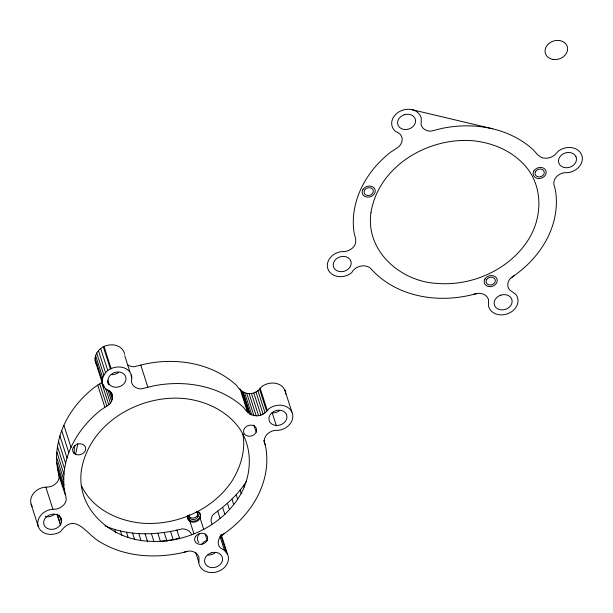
<?xml version="1.0" encoding="UTF-8"?>
<svg xmlns="http://www.w3.org/2000/svg" width="613" height="613" viewBox="0 0 613 613"><rect width="100%" height="100%" fill="white"/><g stroke="black" fill="none" stroke-linecap="round" stroke-linejoin="round"><path stroke-width="0.92" d="M74.25 453.804L74.28 448.218L74.947 445.59M75.606 454.233L77.828 443.597M65.33 494.768C60.618 481.029 55.147 466.899 56.848 452.08C57.614 442.808 60.089 433.728 63.89 425.253A103.168 84.303 -17.8 0 1 93.72 387.899L101.658 382.642L108.769 404.787L100.831 410.043A103.168 84.303 -17.8 0 0 70.993 447.398C65.706 459.129 63.032 472.11 63.913 484.983C63.491 490.446 66.717 495.411 66.074 500.721A11.463 9.364 -17.8 0 1 56.09 509.081L50.511 509.533A15.126 12.36 -17.8 0 0 38.205 526.268L39.278 528.628A15.126 12.36 -17.8 0 0 60.572 531.586C75.568 511.181 86.395 534.804 100.287 542.076C126.876 558.221 159.955 558.887 189.287 551.01A11.463 9.364 -17.8 0 1 199.018 557.638L198.834 563.232A15.126 12.36 -17.8 0 0 217.224 571.776L220.144 570.58A15.126 12.36 -17.8 0 0 227.546 554.236L221.285 534.751M108.769 404.787C112.355 401.982 113.658 396.864 111.558 392.764M97.298 365.409C91.406 358.007 98.134 347.655 106.241 345.655A15.126 12.36 -17.8 0 1 124.631 354.199M112.409 395.416L110.562 391.968L106.333 389.431C97.636 382.926 104.11 369.754 113.351 367.8A15.126 12.36 -17.8 0 1 131.741 376.344L131.527 382.267A11.463 9.364 -17.8 0 0 141.258 388.895L152.913 386.021A103.168 84.303 -17.8 0 1 243.759 407.599C249.859 417.499 261.759 418.978 268.724 408.879A15.126 12.36 -17.8 0 1 290.531 409.875L291.911 412.097A15.126 12.36 -17.8 0 1 278.509 430.318L274.486 430.464A11.463 9.364 -17.8 0 0 265.138 444.624L266.08 449.291A103.168 84.303 -17.8 0 1 259.575 492.178C251.476 509.886 237.813 524.728 221.615 535.379M189.463 514.652L189.279 515.05A4.674 3.824 -17.8 0 0 191.999 519.433A4.674 3.824 -17.8 0 0 197.784 517.065L198.137 516.276A4.674 3.824 -17.8 0 0 196.275 512.177M179.678 538.053L173.418 539.639L160.897 541.363M127.818 364.919A11.463 9.364 -17.8 0 0 134.147 366.75L145.802 363.877A103.168 84.303 -17.8 0 1 236.649 385.447C242.748 395.354 254.648 396.833 261.613 386.734A15.126 12.36 -17.8 0 1 283.421 387.73L284.8 389.952L291.911 412.097M211.975 524.015A11.463 9.364 -17.8 0 1 213.316 514.437C225.906 505.089 238.35 494.737 246.533 481.006M514.253 275.605L519.303 271.82A103.168 84.303 -17.8 0 0 555.639 191.578L554.696 186.911A11.463 9.364 -17.8 0 1 564.044 172.751L568.067 172.605A15.126 12.36 -17.8 0 0 581.469 154.384L580.09 152.162A15.126 12.36 -17.8 0 0 558.282 151.166L556.183 153.457A11.463 9.364 -17.8 0 1 541.371 157.403L537.93 155.058L533.318 149.886A103.168 84.303 -17.8 0 0 442.471 128.309L430.816 131.182A11.463 9.364 -17.8 0 1 421.085 124.554L421.3 118.631A15.126 12.36 -17.8 0 0 402.91 110.087L399.99 111.282A15.126 12.36 -17.8 0 0 395.891 131.718L396.672 131.91A11.463 9.364 -17.8 0 1 396.404 148.415L390.389 152.331A103.168 84.303 -17.8 0 0 354.053 232.572L355.693 239.039L355.632 243.009A11.463 9.364 -17.8 0 1 345.648 251.368L340.077 251.82A15.126 12.36 -17.8 0 0 327.763 268.555L328.836 270.915A15.126 12.36 -17.8 0 0 350.13 273.873L351.862 272.425A11.463 9.364 -17.8 0 1 369.769 267.651L372.482 270.394A103.168 84.303 -17.8 0 0 473.527 294.393L478.845 293.298A11.463 9.364 -17.8 0 1 488.576 299.926L488.392 305.519A15.126 12.36 -17.8 0 0 506.782 314.063L509.702 312.868A15.126 12.36 -17.8 0 0 515.725 294.309L509.794 290.072A11.463 9.364 -17.8 0 1 509.985 278.869L514.253 275.605L511.173 277.666M473.688 294.347L476.485 293.504M184.13 552.06L186.927 551.217M207.317 540.229L205.547 540.95A9.172 7.494 -17.8 0 0 201.547 544.635M224.687 533.318L220.427 536.582A11.463 9.364 -17.8 0 0 220.236 547.784L224.45 550.351L227.546 554.236M105.03 525.885C129.397 536.444 156.982 535.325 182.176 528.866A11.463 9.364 -17.8 0 1 191.731 534.865M58.22 472.623L59.024 474.608L58.963 478.577A11.463 9.364 -17.8 0 1 48.979 486.937L43.408 487.389A15.126 12.36 -17.8 0 0 31.094 504.124L38.205 526.268M412.089 109.681L492.561 128.791M81.33 485.511C91.958 508.514 117.259 520.805 141.549 523.134A85.743 70.066 -17.8 0 0 232.388 480.416C240.756 466.547 245.89 449.942 242.84 433.743M31.094 504.124L32.167 506.484M272.149 412.633L276.409 425.92M260.111 388.113L267.222 410.258M259.514 389.017L266.624 411.17M257.912 390.642L265.023 412.787M255.981 391.983L263.092 414.127M253.82 392.979L260.923 415.124M251.506 393.6L258.609 415.744M249.146 393.807L256.257 415.951M263.812 440.326L265.23 444.754M246.847 393.592L253.951 415.737M244.702 392.971L251.813 415.116M253.874 425.031L256.15 432.119M242.863 391.998L249.974 414.143M242.817 391.968L249.92 414.112M241.261 390.627L248.372 412.771M240.043 388.826L247.215 411.154M243.729 485.243L244.296 487.013M240.127 490.04L241.261 493.588M236.197 494.676L237.622 499.105M231.959 499.12L233.668 504.438M227.438 503.365L229.423 509.564M222.634 507.388L224.91 514.476M217.715 511.073L219.99 518.161M220.764 535.187L226.166 552.022M219.906 536.176L224.45 550.351M199.754 517.096L203.777 529.617M205.194 534.046L207.186 540.252M197.478 515.158L197.961 516.667M140.752 365.034L147.863 387.186M193.961 533.831L187.992 515.234L187.739 515.794A6.651 5.433 -17.8 0 0 191.601 522.038A6.651 5.433 -17.8 0 0 199.823 518.667L200.328 517.541A6.651 5.433 -17.8 0 0 196.466 511.303M195.647 552.313L198.781 562.052M124.7 355.609L129.818 371.555M130.952 375.095L131.803 377.754M176.858 529.961L179.709 538.827M170.552 531.41L173.119 539.394M164.2 532.536L167.05 541.402M104.049 346.552L111.16 368.697M103.321 346.851L110.432 368.995M100.685 348.513L107.796 370.658M157.825 533.318L160.384 541.302M98.455 350.567L105.566 372.712M107.574 380.359L108.991 384.788M107.444 380.298L108.585 383.845M107.505 381.432L108.355 384.09M110.915 392.067L112.623 397.377M109.497 390.527L112.34 399.385M96.724 352.919L103.835 375.064M107.888 389.822L111.581 401.339M95.567 355.471L102.677 377.616M105.543 388.113L110.371 403.17M95.038 358.115L102.149 380.259M151.449 533.77L154.009 541.739M101.275 377.815L102.126 380.474M103.551 384.903L104.402 387.554M95.153 360.728L103.03 385.339M99.735 383.983L106.846 406.128M97.674 384.933L104.785 407.078M145.097 533.877L147.656 541.846M138.799 533.647L141.074 540.735M132.577 533.072L134.569 539.271M126.462 532.168L128.163 537.478M120.462 530.927L121.887 535.356M114.616 529.356L115.757 532.896M63.89 425.253L70.993 447.398M61.706 430.525L68.817 452.67M59.905 435.866L67.016 458.011M58.488 441.253L65.599 463.397M57.469 446.662L64.58 468.807M56.848 452.08L63.959 474.224M56.626 457.482L63.737 479.627M56.802 462.838L63.913 484.983M57.384 468.14L64.495 490.285M59.246 515.027L61.522 522.107M57.185 514.2L60.595 524.828M57.116 514.368L60.526 525.004M45.806 487.067L52.917 509.219M118.547 372.451A9.172 7.494 -17.8 0 1 116.953 373.455L115.175 374.183A9.172 7.494 -17.8 0 1 111.428 374.681M54.182 514.591A9.172 7.494 -17.8 0 1 45.247 516.567M215.109 552.811A9.172 7.494 -17.8 0 1 213.516 553.815L211.746 554.543A9.172 7.494 -17.8 0 1 207.991 555.041M279.474 410.672A9.172 7.494 -17.8 0 1 272.356 412.901M197.547 512.376A4.674 3.824 -17.8 0 1 197.654 514.767L197.294 515.556A4.674 3.824 -17.8 0 1 192.919 518.054A4.674 3.824 -17.8 0 1 188.904 515.924M199.248 512.169A6.651 5.433 -17.8 0 1 200.007 516.537L199.501 517.656A6.651 5.433 -17.8 0 1 192.597 521.211A6.651 5.433 -17.8 0 1 187.233 517.096M221.193 534.559A15.126 12.36 -17.8 0 1 221.347 536.291M284.8 389.952A15.126 12.36 -17.8 0 1 285.712 394.151M198.819 542.643A9.172 7.494 -17.8 0 1 199.524 533.639M81.391 470.363C75.889 508.928 111.06 539.21 147.327 541.126A85.743 70.066 -17.8 0 0 238.166 498.415C252.096 477.266 253.813 448.157 238.595 427.192C225.469 409.882 204.52 400.511 183.249 398.45C138.492 394.78 88.877 423.867 81.391 470.363M370.949 212.65C365.448 251.215 400.618 281.497 436.885 283.413A85.743 70.066 -17.8 0 0 527.724 240.702C541.654 219.554 543.371 190.444 528.153 169.479C515.027 152.17 494.078 142.798 472.807 140.737C428.05 137.067 378.436 166.154 370.949 212.65M73.345 447.329L72.84 448.455A6.651 5.433 -17.8 0 0 76.709 454.693A6.651 5.433 -17.8 0 0 84.923 451.321L85.437 450.203A6.651 5.433 -17.8 0 0 81.567 443.965A6.651 5.433 -17.8 0 0 73.345 447.329M195.355 536.819L194.85 537.938A6.651 5.433 -17.8 0 0 198.712 544.183A6.651 5.433 -17.8 0 0 206.933 540.812L207.439 539.685A6.651 5.433 -17.8 0 0 203.577 533.448A6.651 5.433 -17.8 0 0 195.355 536.819M244.319 428.686L243.813 429.813A6.651 5.433 -17.8 0 0 247.675 436.05A6.651 5.433 -17.8 0 0 255.897 432.678L256.403 431.56A6.651 5.433 -17.8 0 0 252.541 425.322A6.651 5.433 -17.8 0 0 244.319 428.686M362.904 189.616L362.398 190.743A6.651 5.433 -17.8 0 0 366.267 196.98A6.651 5.433 -17.8 0 0 374.482 193.608L374.995 192.49A6.651 5.433 -17.8 0 0 371.126 186.252A6.651 5.433 -17.8 0 0 362.904 189.616M364.62 190.214L364.268 191.003A4.674 3.824 -17.8 0 0 366.988 195.394A4.674 3.824 -17.8 0 0 372.765 193.018L373.125 192.229A4.674 3.824 -17.8 0 0 370.405 187.839A4.674 3.824 -17.8 0 0 364.62 190.214M484.914 279.107L484.408 280.225A6.651 5.433 -17.8 0 0 488.27 286.47A6.651 5.433 -17.8 0 0 496.492 283.099L496.997 281.972A6.651 5.433 -17.8 0 0 493.136 275.735A6.651 5.433 -17.8 0 0 484.914 279.107M533.877 170.973L533.371 172.1A6.651 5.433 -17.8 0 0 537.233 178.337A6.651 5.433 -17.8 0 0 545.455 174.973L545.961 173.847A6.651 5.433 -17.8 0 0 542.099 167.61A6.651 5.433 -17.8 0 0 533.877 170.973M486.63 279.697L486.27 280.486A4.674 3.824 -17.8 0 0 488.99 284.876A4.674 3.824 -17.8 0 0 494.775 282.501L495.135 281.712A4.674 3.824 -17.8 0 0 492.415 277.329A4.674 3.824 -17.8 0 0 486.63 279.697M535.593 171.571L535.233 172.36A4.674 3.824 -17.8 0 0 537.953 176.751A4.674 3.824 -17.8 0 0 543.739 174.376L544.091 173.586A4.674 3.824 -17.8 0 0 541.371 169.196A4.674 3.824 -17.8 0 0 535.593 171.571M404.35 114.738L402.58 115.466A9.172 7.494 -17.8 0 0 398.09 125.366A9.172 7.494 -17.8 0 0 408.779 129.052L410.549 128.324A9.172 7.494 -17.8 0 0 415.032 118.424A9.172 7.494 -17.8 0 0 404.35 114.738M114.792 372.451L113.022 373.171A9.172 7.494 -17.8 0 0 108.532 383.079A9.172 7.494 -17.8 0 0 119.221 386.765L120.991 386.037A9.172 7.494 -17.8 0 0 125.473 376.137A9.172 7.494 -17.8 0 0 114.792 372.451M500.913 295.098L499.143 295.826A9.172 7.494 -17.8 0 0 494.653 305.726A9.172 7.494 -17.8 0 0 505.342 309.412L507.112 308.691A9.172 7.494 -17.8 0 0 511.602 298.784A9.172 7.494 -17.8 0 0 500.913 295.098M211.355 552.811L209.585 553.539A9.172 7.494 -17.8 0 0 205.094 563.439A9.172 7.494 -17.8 0 0 215.784 567.125L217.554 566.404A9.172 7.494 -17.8 0 0 222.044 556.497A9.172 7.494 -17.8 0 0 211.355 552.811M575.967 156.637L575.132 155.296A9.172 7.494 -17.8 0 0 563.508 153.679A9.172 7.494 -17.8 0 0 559.018 163.587L559.853 164.935A9.172 7.494 -17.8 0 0 571.477 166.544A9.172 7.494 -17.8 0 0 575.967 156.637M350.667 260.563L349.839 259.215A9.172 7.494 -17.8 0 0 338.215 257.606A9.172 7.494 -17.8 0 0 333.725 267.513L334.56 268.854A9.172 7.494 -17.8 0 0 346.184 270.471A9.172 7.494 -17.8 0 0 350.667 260.563M286.409 414.35L285.574 413.009A9.172 7.494 -17.8 0 0 273.95 411.392A9.172 7.494 -17.8 0 0 269.459 421.3L270.295 422.648A9.172 7.494 -17.8 0 0 281.919 424.257A9.172 7.494 -17.8 0 0 286.409 414.35M61.108 518.276L60.281 516.928A9.172 7.494 -17.8 0 0 48.657 515.318A9.172 7.494 -17.8 0 0 44.167 525.226L45.002 526.567A9.172 7.494 -17.8 0 0 56.626 528.184A9.172 7.494 -17.8 0 0 61.108 518.276M552.704 59.361A11.463 9.364 -17.8 0 0 567.408 47.032A11.463 9.364 -17.8 0 0 548.903 43.569A11.463 9.364 -17.8 0 0 552.704 59.361"/></g></svg>
